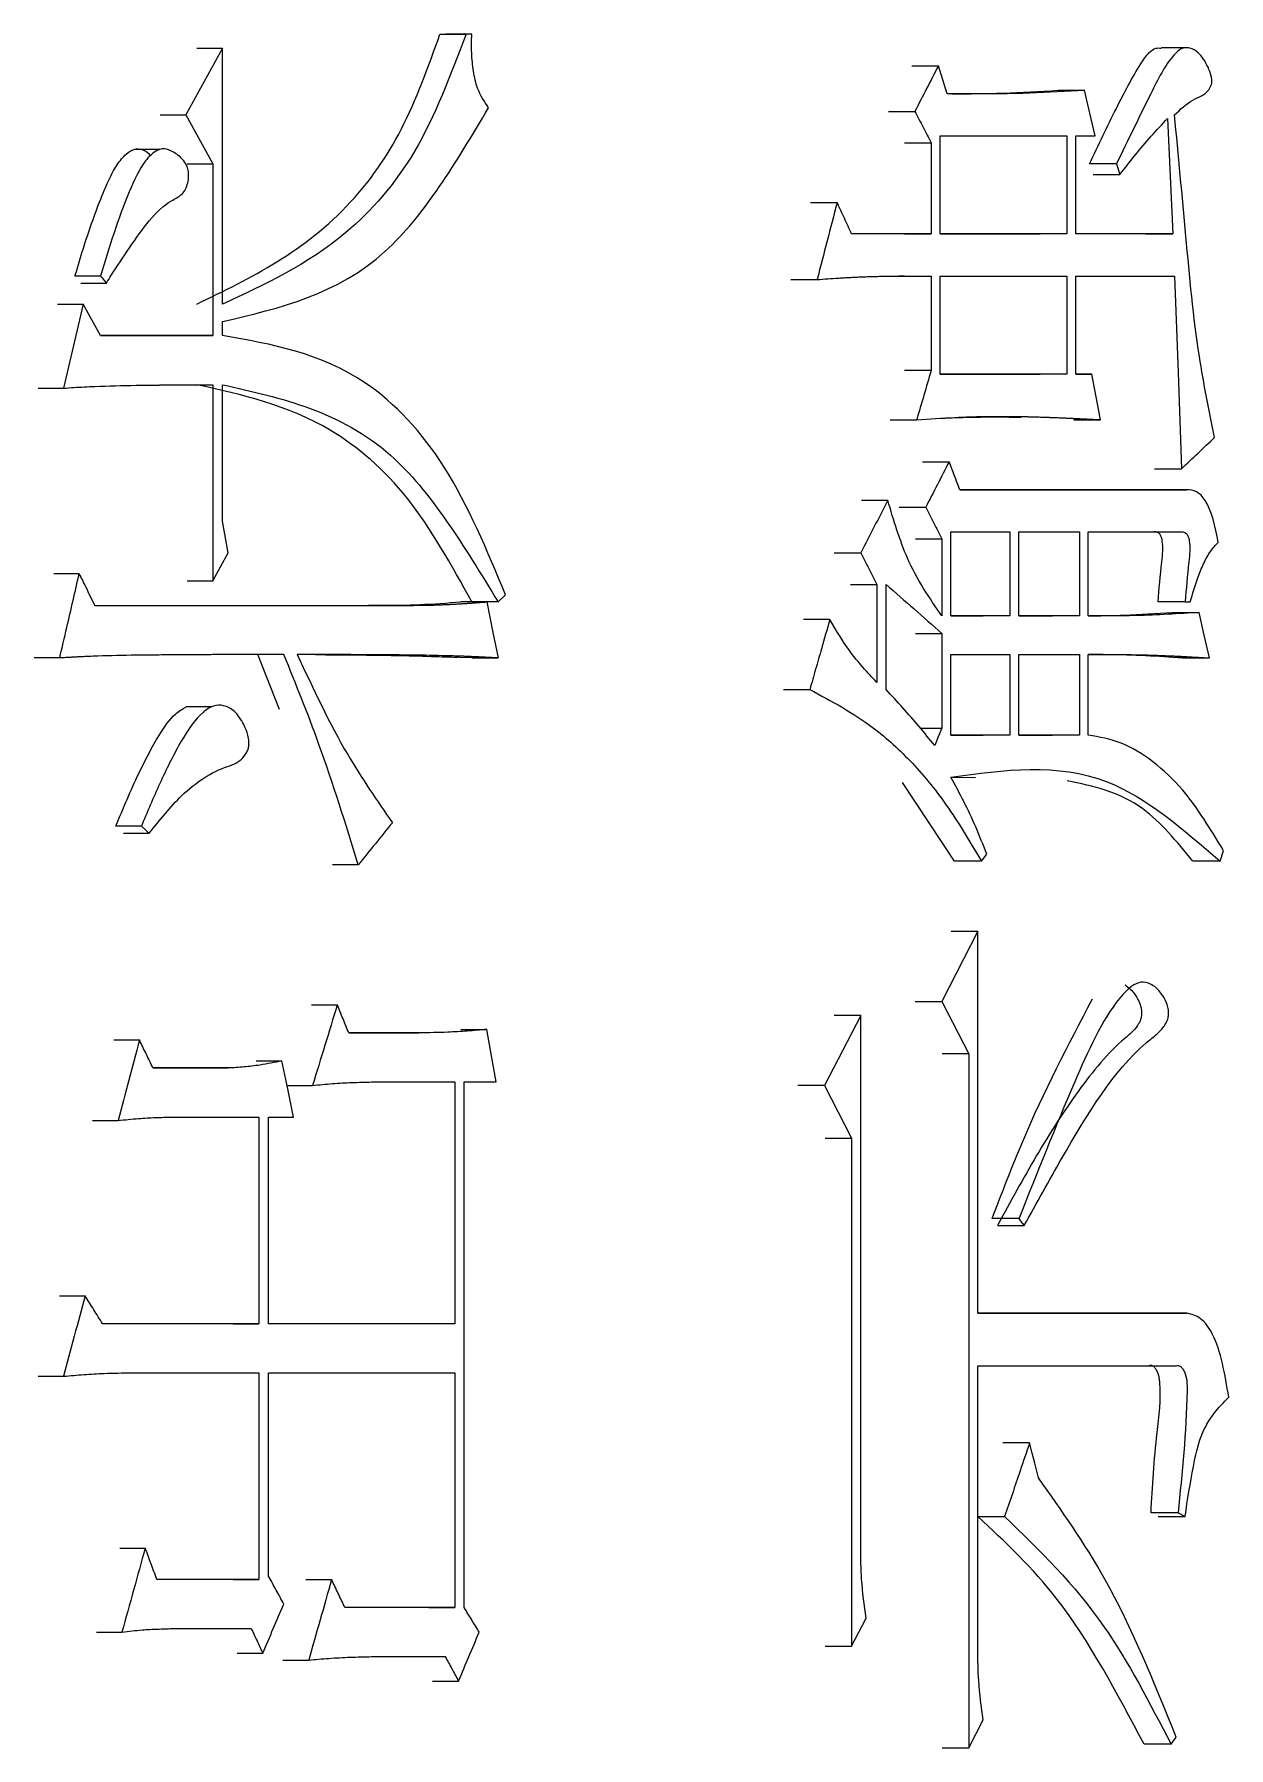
# Model space of a CAD drawing. Header units: millimetres. Extents: x 2136 to 4572, y 748 to 2471.
# Drawn here: x 3176.55 to 3180.24, y 1009.13 to 1014.42 of the extents above; entities that cross this region are included whole.
import ezdxf

# ---------------------------------------------------------------- set-up
doc = ezdxf.new("R2010")
doc.units = ezdxf.units.MM

msp = doc.modelspace()

# ---------------------------------------------------------------- linework, layer by layer
at = {"color": 7, "linetype": 'Continuous', "lineweight": 25}
for p, q in [((3177.902, 1014.4241), (3177.8219, 1014.4241)), ((3177.902, 1014.4241), (3177.8845, 1014.4241)), ((3177.1326, 1014.3808), (3177.0196, 1014.1753)), ((3177.0535, 1014.3808), (3177.1326, 1014.3808)), ((3177.1326, 1013.5911), (3177.1326, 1014.3808)), ((3180.1144, 1014.3821), (3180.0307, 1014.3821)), ((3179.2602, 1014.3267), (3179.3423, 1014.3267)), ((3179.711, 1014.251), (3179.7939, 1014.251)), ((3179.188, 1014.1861), (3179.27, 1014.1861)), ((3176.9406, 1014.1753), (3177.0196, 1014.1753)), ((3177.0196, 1014.1753), (3177.1029, 1014.0238)), ((3179.238, 1014.0888), (3179.32, 1014.0888)), ((3179.32, 1014.0888), (3179.32, 1013.8075)), ((3179.3478, 1013.8075), (3179.3478, 1014.1104)), ((3179.3478, 1014.1104), (3179.7392, 1014.1104)), ((3179.7392, 1014.1104), (3179.7392, 1013.8075)), ((3179.7666, 1014.1104), (3179.8267, 1014.1104)), ((3179.7666, 1013.8075), (3179.7666, 1014.1104)), ((3176.939, 1014.0685), (3176.8596, 1014.0685)), ((3177.0238, 1014.0238), (3177.1029, 1014.0238)), ((3177.1029, 1014.0238), (3177.1029, 1013.4938)), ((3179.8921, 1014.0239), (3179.8093, 1014.0239)), ((3179.8201, 1013.9914), (3179.903, 1013.9914)), ((3179.8921, 1014.0239), (3179.903, 1013.9914)), ((3178.9482, 1013.9049), (3179.0298, 1013.9049)), ((3179.32, 1013.8075), (3179.0747, 1013.8075)), ((3179.238, 1013.8075), (3179.32, 1013.8075)), ((3179.7392, 1013.8075), (3179.3478, 1013.8075)), ((3179.3478, 1013.8075), (3179.6563, 1013.8075)), ((3179.7392, 1013.8075), (3179.6566, 1013.8075)), ((3180.0659, 1013.8075), (3179.7666, 1013.8075)), ((3179.9828, 1013.8075), (3180.0659, 1013.8075)), ((3176.7565, 1013.6777), (3176.6775, 1013.6777)), ((3176.6954, 1013.6561), (3176.7744, 1013.6561)), ((3178.8866, 1013.6669), (3178.9681, 1013.6669)), ((3179.2377, 1013.6777), (3179.2195, 1013.6776)), ((3179.32, 1013.6777), (3179.32, 1013.3856)), ((3179.3478, 1013.3748), (3179.3478, 1013.6777)), ((3179.3478, 1013.6777), (3179.7392, 1013.6777)), ((3179.7392, 1013.6777), (3179.7392, 1013.3748)), ((3179.7666, 1013.6777), (3180.0713, 1013.6777)), ((3179.7666, 1013.3748), (3179.7666, 1013.6777)), ((3176.6239, 1013.5911), (3176.7024, 1013.5911)), ((3176.7024, 1013.5911), (3176.6423, 1013.3315)), ((3176.7565, 1013.4938), (3176.7024, 1013.5911)), ((3177.1326, 1013.4938), (3177.1326, 1013.537)), ((3177.1029, 1013.4938), (3176.7565, 1013.4938)), ((3176.7565, 1013.4938), (3177.0234, 1013.4938)), ((3177.0238, 1013.4938), (3177.1029, 1013.4938)), ((3177.1029, 1013.3423), (3177.1029, 1012.7366)), ((3177.1326, 1012.9205), (3177.1326, 1013.3423)), ((3179.32, 1013.3856), (3179.238, 1013.3856)), ((3179.7392, 1013.3748), (3179.3478, 1013.3748)), ((3179.3478, 1013.3748), (3179.6563, 1013.3748)), ((3179.7392, 1013.3748), (3179.6566, 1013.3748)), ((3179.8158, 1013.3748), (3179.7666, 1013.3748)), ((3179.7666, 1013.3748), (3179.8158, 1013.3748)), ((3176.5638, 1013.3315), (3176.6423, 1013.3315)), ((3179.1936, 1013.2342), (3179.2756, 1013.2342)), ((3179.7603, 1013.2342), (3179.8431, 1013.2342)), ((3179.2934, 1013.1044), (3179.3755, 1013.1044)), ((3180.0098, 1013.0828), (3180.093, 1013.0828)), ((3179.1046, 1012.9853), (3179.1864, 1012.9853)), ((3180.1092, 1013.0178), (3179.4088, 1013.0178)), ((3179.4088, 1013.0178), (3180.0258, 1013.0178)), ((3180.0258, 1013.0178), (3180.1092, 1013.0178)), ((3177.1504, 1012.8231), (3177.1326, 1012.9205)), ((3179.2214, 1012.9638), (3179.3034, 1012.9638)), ((3179.2713, 1012.8664), (3179.3533, 1012.8664)), ((3179.3533, 1012.8664), (3179.3533, 1012.6284)), ((3179.3811, 1012.6284), (3179.3811, 1012.888)), ((3179.3811, 1012.888), (3179.5634, 1012.888)), ((3179.5634, 1012.888), (3179.5634, 1012.6284)), ((3179.591, 1012.6284), (3179.591, 1012.888)), ((3179.591, 1012.888), (3179.7775, 1012.888)), ((3179.7775, 1012.888), (3179.7775, 1012.6284)), ((3179.8048, 1012.888), (3180.093, 1012.888)), ((3179.8048, 1012.6284), (3179.8048, 1012.888)), ((3177.1029, 1012.7366), (3177.1504, 1012.8231)), ((3179.0209, 1012.8231), (3179.1026, 1012.8231)), ((3176.6904, 1012.7582), (3176.6118, 1012.7582)), ((3177.0238, 1012.7366), (3177.1029, 1012.7366)), ((3179.0711, 1012.7258), (3179.1529, 1012.7258)), ((3179.1529, 1012.7258), (3179.1529, 1012.4229)), ((3179.1808, 1012.4012), (3179.1809, 1012.7258)), ((3176.7385, 1012.6608), (3177.663, 1012.6608)), ((3176.7385, 1012.6608), (3177.5828, 1012.6608)), ((3177.663, 1012.6608), (3177.5832, 1012.6608)), ((3177.9484, 1012.6717), (3177.8683, 1012.6717)), ((3177.9832, 1012.6717), (3177.903, 1012.6717)), ((3177.9832, 1012.6717), (3178.0063, 1012.6933)), ((3180.1038, 1012.6717), (3180.0206, 1012.6717)), ((3180.1038, 1012.6717), (3180.12, 1012.6717)), ((3179.0074, 1012.6176), (3178.9258, 1012.6176)), ((3179.5634, 1012.6284), (3179.3811, 1012.6284)), ((3179.3811, 1012.6284), (3179.4808, 1012.6284)), ((3179.5634, 1012.6284), (3179.481, 1012.6284)), ((3179.7775, 1012.6284), (3179.591, 1012.6284)), ((3179.591, 1012.6284), (3179.6946, 1012.6284)), ((3179.7775, 1012.6284), (3179.6948, 1012.6284)), ((3180.0636, 1012.6392), (3180.147, 1012.6392)), ((3179.2713, 1012.5743), (3179.3533, 1012.5743)), ((3179.3533, 1012.5743), (3179.3533, 1012.2823)), ((3176.6303, 1012.4986), (3176.5517, 1012.4986)), ((3177.3088, 1012.3392), (3177.2423, 1012.5094)), ((3177.425, 1012.5089), (3177.3635, 1012.5091)), ((3177.9025, 1012.4986), (3177.8279, 1012.5014)), ((3177.903, 1012.4986), (3177.9832, 1012.4986)), ((3179.3811, 1012.2606), (3179.3811, 1012.5094)), ((3179.3811, 1012.5094), (3179.5634, 1012.5094)), ((3179.5634, 1012.5094), (3179.5634, 1012.2606)), ((3179.591, 1012.2606), (3179.591, 1012.5094)), ((3179.591, 1012.5094), (3179.7775, 1012.5094)), ((3179.7775, 1012.5094), (3179.7775, 1012.2606)), ((3179.8048, 1012.2606), (3179.8048, 1012.5094)), ((3180.0961, 1012.4986), (3180.1794, 1012.4986)), ((3178.8641, 1012.4013), (3178.9456, 1012.4013)), ((3177.0989, 1012.3477), (3177.0194, 1012.3477)), ((3179.287, 1012.2823), (3179.3533, 1012.2823)), ((3179.5634, 1012.2606), (3179.3811, 1012.2606)), ((3179.3811, 1012.2606), (3179.4808, 1012.2606)), ((3179.5634, 1012.2606), (3179.481, 1012.2606)), ((3179.7775, 1012.2606), (3179.591, 1012.2606)), ((3179.591, 1012.2606), (3179.6946, 1012.2606)), ((3179.7775, 1012.2606), (3179.6948, 1012.2606)), ((3179.4569, 1012.1285), (3179.3817, 1012.1297)), ((3179.3926, 1011.8712), (3179.2317, 1012.1141)), ((3176.827, 1011.9577), (3176.9062, 1011.9577)), ((3177.5518, 1011.8605), (3177.4722, 1011.8605)), ((3179.4751, 1011.8712), (3179.4917, 1011.8928)), ((3180.2118, 1011.8714), (3180.1284, 1011.8714)), ((3180.2118, 1011.8714), (3180.2225, 1011.9037)), ((3179.4641, 1011.6549), (3179.3533, 1011.4385)), ((3179.3818, 1011.6549), (3179.4641, 1011.6549)), ((3179.4641, 1010.4758), (3179.4641, 1011.6549)), ((3179.2712, 1011.4385), (3179.3533, 1011.4385)), ((3179.3533, 1011.4385), (3179.4364, 1011.2763)), ((3177.4075, 1011.4277), (3177.4871, 1011.4277)), ((3179.1026, 1011.3952), (3178.9905, 1011.1789)), ((3179.1026, 1011.3952), (3179.0209, 1011.3952)), ((3177.739, 1011.3411), (3177.5223, 1011.3411)), ((3177.5223, 1011.3411), (3177.6587, 1011.3411)), ((3177.6591, 1011.3411), (3177.739, 1011.3411)), ((3177.8683, 1011.352), (3177.9484, 1011.352)), ((3176.7975, 1011.3195), (3176.8763, 1011.3195)), ((3179.4364, 1011.2763), (3179.3542, 1011.2763)), ((3179.4364, 1011.2763), (3179.4364, 1009.1344)), ((3177.1504, 1011.233), (3176.9181, 1011.233)), ((3176.9181, 1011.233), (3177.0708, 1011.233)), ((3177.0712, 1011.233), (3177.1504, 1011.233)), ((3177.2368, 1011.2546), (3177.3162, 1011.2546)), ((3177.3317, 1011.1789), (3177.4106, 1011.1789)), ((3177.5927, 1011.1897), (3177.8496, 1011.1897)), ((3177.8496, 1011.1897), (3177.8496, 1010.4433)), ((3177.8787, 1011.1897), (3177.9774, 1011.1897)), ((3178.9905, 1011.1789), (3178.909, 1011.1789)), ((3178.9905, 1011.1789), (3179.0746, 1011.0166)), ((3176.7317, 1011.0707), (3176.8104, 1011.0707)), ((3176.9778, 1011.0815), (3177.2452, 1011.0815)), ((3177.2452, 1011.0815), (3177.2452, 1010.4433)), ((3177.2748, 1011.0815), (3177.3516, 1011.0815)), ((3177.2748, 1010.4433), (3177.2748, 1011.0815)), ((3178.993, 1011.0166), (3179.0746, 1011.0166)), ((3179.5909, 1010.7679), (3179.5082, 1010.7679)), ((3179.5247, 1010.7463), (3179.6074, 1010.7463)), ((3176.6298, 1010.5298), (3176.7084, 1010.5298)), ((3177.2452, 1010.4433), (3176.7625, 1010.4433)), ((3177.166, 1010.4433), (3177.2452, 1010.4433)), ((3177.8496, 1010.4433), (3177.2748, 1010.4433)), ((3177.8496, 1010.4433), (3177.7696, 1010.4433)), ((3180.1092, 1010.4758), (3179.4641, 1010.4758)), ((3179.4641, 1010.4758), (3180.0258, 1010.4758)), ((3180.0258, 1010.4758), (3180.1092, 1010.4758)), ((3176.5638, 1010.281), (3176.6423, 1010.281)), ((3176.8523, 1010.2918), (3177.2452, 1010.2919)), ((3177.2452, 1010.2919), (3177.2452, 1009.6536)), ((3177.2748, 1010.2919), (3177.8496, 1010.2919)), ((3177.2748, 1009.6644), (3177.2748, 1010.2919)), ((3177.8496, 1010.2919), (3177.8496, 1009.5671)), ((3179.4641, 1010.3135), (3180.0767, 1010.3135)), ((3179.4641, 1009.4373), (3179.4641, 1010.3135)), ((3179.9934, 1010.3135), (3180.0767, 1010.3135)), ((3179.624, 1010.0755), (3179.5415, 1010.0755)), ((3179.4642, 1009.8483), (3179.5469, 1009.8483)), ((3180.0821, 1009.8592), (3179.9988, 1009.8592)), ((3180.0821, 1009.8592), (3180.1038, 1009.8484)), ((3176.8154, 1009.751), (3176.8942, 1009.751)), ((3177.2452, 1009.6536), (3176.9301, 1009.6536)), ((3177.166, 1009.6536), (3177.2452, 1009.6536)), ((3177.3899, 1009.6536), (3177.4694, 1009.6536)), ((3177.8496, 1009.5671), (3177.5106, 1009.5671)), ((3177.7696, 1009.5671), (3177.8496, 1009.5671)), ((3179.0746, 1009.4481), (3179.1194, 1009.5347)), ((3176.7437, 1009.4914), (3176.8224, 1009.4914)), ((3176.9778, 1009.5022), (3177.2215, 1009.5022)), ((3177.1778, 1009.4265), (3177.257, 1009.4265)), ((3178.9929, 1009.4481), (3179.0746, 1009.4481)), ((3177.3193, 1009.4048), (3177.3988, 1009.4048)), ((3177.5927, 1009.4157), (3177.8205, 1009.4157)), ((3177.7813, 1009.3399), (3177.8613, 1009.3399)), ((3179.4364, 1009.1344), (3179.4807, 1009.221)), ((3180.0605, 1009.1452), (3180.0767, 1009.1668)), ((3179.3542, 1009.1344), (3179.4364, 1009.1344)), ((3180.0605, 1009.1452), (3179.9771, 1009.1452))]:
    msp.add_line(p, q, dxfattribs=at)
at = {"color": 7, "linetype": 'Continuous', "lineweight": 25, "flags": 128}
for points in [[(3177.8045, 1014.4241), (3177.8364, 1014.4241), (3177.8845, 1014.4241)], [(3179.37, 1014.2402), (3179.3561, 1014.2835), (3179.3423, 1014.3267)], [(3179.8267, 1014.1104), (3179.8103, 1014.1807), (3179.7939, 1014.251)], [(3180.0497, 1014.1645), (3180.0578, 1013.986), (3180.0659, 1013.8075)], [(3176.7565, 1013.6777), (3176.7611, 1013.6722), (3176.7677, 1013.6641), (3176.7744, 1013.6561)], [(3180.0713, 1013.6777), (3180.0822, 1013.3802), (3180.093, 1013.0828)], [(3179.8431, 1013.2342), (3179.8294, 1013.3045), (3179.8158, 1013.3748)], [(3177.9484, 1012.6717), (3177.9579, 1012.6243), (3177.9674, 1012.577), (3177.9832, 1012.4986)], [(3180.1794, 1012.4986), (3180.1632, 1012.5689), (3180.147, 1012.6392)], [(3179.3533, 1012.2823), (3179.3422, 1012.2552), (3179.3311, 1012.2282)], [(3179.4751, 1011.8712), (3179.4445, 1011.8712), (3179.4186, 1011.8712), (3179.3926, 1011.8712)], [(3179.1026, 1009.751), (3179.1026, 1010.298), (3179.1026, 1011.3952)], [(3177.9774, 1011.1897), (3177.9629, 1011.2708), (3177.9484, 1011.352)], [(3177.3516, 1011.0815), (3177.3339, 1011.1681), (3177.3162, 1011.2546)], [(3177.8787, 1009.5671), (3177.8787, 1010.2009), (3177.8787, 1011.1897)], [(3179.0746, 1011.0166), (3179.0746, 1010.4697), (3179.0746, 1009.4481)], [(3179.5909, 1010.7679), (3179.5951, 1010.7624), (3179.6013, 1010.7543), (3179.6074, 1010.7463)], [(3179.6514, 1009.9673), (3179.6399, 1010.0129), (3179.6319, 1010.0442), (3179.624, 1010.0755)], [(3180.0206, 1009.8484), (3180.0543, 1009.8484), (3180.079, 1009.8484), (3180.1038, 1009.8484)]]:
    msp.add_lwpolyline(points, dxfattribs=at)
at = {"color": 7, "linetype": 'Continuous', "lineweight": 25}
for points, knots in [([(3177.0531, 1013.5911), (3177.2199, 1013.6717), (3177.4544, 1013.785), (3177.6956, 1014.1225), (3177.7676, 1014.3227), (3177.804, 1014.4241)], [0, 0, 0, 0, 0.549349, 0.771863, 1, 1, 1, 1]), ([(3177.8845, 1014.4241), (3177.8364, 1014.2971), (3177.7415, 1014.0467), (3177.4784, 1013.7504), (3177.2631, 1013.6512), (3177.1326, 1013.5911)], [0, 0, 0, 0, 0.288413, 0.568681, 1, 1, 1, 1]), ([(3177.9542, 1014.1969), (3177.9414, 1014.2156), (3177.9201, 1014.2469), (3177.9065, 1014.3102), (3177.9009, 1014.3666), (3177.9016, 1014.4049), (3177.902, 1014.4241)], [0, 0, 0, 0, 0.328875, 0.550213, 0.774687, 1, 1, 1, 1]), ([(3179.809, 1014.0239), (3179.8363, 1014.0815), (3179.8868, 1014.1883), (3179.9478, 1014.304), (3179.9892, 1014.3666), (3180.0119, 1014.3831), (3180.0249, 1014.3817), (3180.0305, 1014.3811)], [0, 0, 0, 0, 0.413641, 0.765896, 0.87196, 0.944962, 1, 1, 1, 1]), ([(3180.0713, 1014.1753), (3180.0899, 1014.1926), (3180.1167, 1014.2175), (3180.1547, 1014.2332), (3180.1746, 1014.2468), (3180.1838, 1014.2638), (3180.1864, 1014.273), (3180.1868, 1014.2837), (3180.1838, 1014.3014), (3180.1709, 1014.3329), (3180.1492, 1014.3677), (3180.1189, 1014.3837), (3180.0921, 1014.3828), (3180.0475, 1014.3402), (3179.9838, 1014.2126), (3179.9272, 1014.0961), (3179.8921, 1014.0239)], [0, 0, 0, 0, 0.116369, 0.168042, 0.220216, 0.232026, 0.241704, 0.251433, 0.264352, 0.29834, 0.371993, 0.42265, 0.473324, 0.517975, 0.701297, 1, 1, 1, 1]), ([(3179.3423, 1014.3267), (3179.3302, 1014.3033), (3179.3062, 1014.2564), (3179.2821, 1014.2095), (3179.27, 1014.1861)], [0, 0, 0, 0, 0.499999, 1, 1, 1, 1]), ([(3179.7939, 1014.251), (3179.7375, 1014.2476), (3179.6775, 1014.244), (3179.6137, 1014.242), (3179.603, 1014.2417), (3179.5888, 1014.2413), (3179.5746, 1014.241), (3179.5604, 1014.2408), (3179.5497, 1014.2406), (3179.5355, 1014.2404), (3179.5213, 1014.2403), (3179.5071, 1014.2401), (3179.4982, 1014.2401), (3179.491, 1014.2401), (3179.4857, 1014.24), (3179.4804, 1014.24), (3179.4732, 1014.24), (3179.4661, 1014.24), (3179.459, 1014.24), (3179.4536, 1014.24), (3179.4465, 1014.24), (3179.4393, 1014.24), (3179.4322, 1014.24), (3179.4269, 1014.24), (3179.4197, 1014.24), (3179.4126, 1014.24), (3179.4054, 1014.2401), (3179.4001, 1014.2401), (3179.3956, 1014.2401), (3179.3911, 1014.2401), (3179.3876, 1014.2401), (3179.384, 1014.2401), (3179.3813, 1014.2401), (3179.3786, 1014.2402), (3179.3749, 1014.2402), (3179.372, 1014.2402), (3179.37, 1014.2402)], [0, 0, 0, 0, 0.4019587, 0.4270807, 0.4522028, 0.4773248, 0.527569, 0.552691, 0.5778131, 0.6029351, 0.6531793, 0.6783013, 0.7034234, 0.7159844, 0.7285454, 0.7411064, 0.7536675, 0.7787895, 0.7913505, 0.8039115, 0.8164726, 0.8415946, 0.8541556, 0.8667167, 0.8792777, 0.9043997, 0.9169607, 0.9295218, 0.9420828, 0.9483633, 0.9609243, 0.9672048, 0.9734854, 0.9797659, 0.9860464, 1, 1, 1, 1]), ([(3179.3843, 1014.2401), (3179.4372, 1014.2404), (3179.5465, 1014.241), (3179.6549, 1014.2476), (3179.711, 1014.251)], [0, 0, 0, 0, 0.4830593, 1, 1, 1, 1]), ([(3177.1326, 1013.537), (3177.3099, 1013.5788), (3177.6303, 1013.6542), (3177.8542, 1014.0294), (3177.9542, 1014.1969)], [0, 0, 0, 0, 0.55346, 1, 1, 1, 1]), ([(3179.27, 1014.1861), (3179.2784, 1014.1699), (3179.295, 1014.1374), (3179.3117, 1014.105), (3179.32, 1014.0888)], [0, 0, 0, 0, 0.5, 1, 1, 1, 1]), ([(3179.903, 1013.9914), (3179.9186, 1014.0115), (3179.9501, 1014.0524), (3179.9993, 1014.1095), (3180.0329, 1014.1461), (3180.0497, 1014.1645)], [0, 0, 0, 0, 0.32693, 0.663295, 1, 1, 1, 1]), ([(3180.1947, 1013.1793), (3180.1779, 1013.2621), (3180.1371, 1013.4638), (3180.1068, 1013.8017), (3180.0831, 1014.0507), (3180.0713, 1014.1753)], [0, 0, 0, 0, 0.258422, 0.628983, 1, 1, 1, 1]), ([(3176.6774, 1013.6777), (3176.6888, 1013.716), (3176.7158, 1013.807), (3176.7584, 1013.9229), (3176.7991, 1014.0133), (3176.8324, 1014.0539), (3176.86, 1014.0718), (3176.8881, 1014.0704), (3176.9045, 1014.0568), (3176.9128, 1014.0499)], [0, 0, 0, 0, 0.214509, 0.509856, 0.682333, 0.775387, 0.849127, 0.923756, 1, 1, 1, 1]), ([(3176.7744, 1013.6561), (3176.7791, 1013.6635), (3176.8025, 1013.7005), (3176.8648, 1013.7935), (3176.9349, 1013.8948), (3177.0025, 1013.9232), (3177.0191, 1013.9449), (3177.0263, 1013.9646), (3177.0289, 1013.9853), (3177.0273, 1014.0044), (3177.0211, 1014.0223), (3177.0055, 1014.0441), (3176.982, 1014.0612), (3176.9532, 1014.0736), (3176.923, 1014.0641), (3176.8824, 1014.0232), (3176.8413, 1013.9321), (3176.7965, 1013.8118), (3176.7699, 1013.7225), (3176.7565, 1013.6777)], [0, 0, 0, 0, 0.025946, 0.129765, 0.338783, 0.385933, 0.404152, 0.422428, 0.440778, 0.454644, 0.468541, 0.48998, 0.535407, 0.570955, 0.607001, 0.655235, 0.757864, 0.878395, 1, 1, 1, 1]), ([(3179.0298, 1013.9049), (3179.0195, 1013.8652), (3178.999, 1013.7859), (3178.9784, 1013.7065), (3178.9681, 1013.6669)], [0, 0, 0, 0, 0.499999, 1, 1, 1, 1]), ([(3179.0747, 1013.8075), (3179.0672, 1013.8237), (3179.0523, 1013.8562), (3179.0373, 1013.8886), (3179.0298, 1013.9049)], [0, 0, 0, 0, 0.500001, 1, 1, 1, 1]), ([(3178.9681, 1013.6669), (3178.9903, 1013.6685), (3179.0181, 1013.6705), (3179.0487, 1013.6724), (3179.0584, 1013.6729), (3179.0653, 1013.6733), (3179.075, 1013.6738), (3179.0861, 1013.6744), (3179.0972, 1013.6749), (3179.1083, 1013.6754), (3179.1194, 1013.6758), (3179.1305, 1013.6761), (3179.1415, 1013.6764), (3179.1526, 1013.6767), (3179.1637, 1013.677), (3179.172, 1013.6771), (3179.1803, 1013.6772), (3179.1886, 1013.6774), (3179.1969, 1013.6775), (3179.2038, 1013.6775), (3179.2093, 1013.6776), (3179.2135, 1013.6776), (3179.219, 1013.6777), (3179.2245, 1013.6777), (3179.23, 1013.6777), (3179.2355, 1013.6777), (3179.2411, 1013.6778), (3179.2466, 1013.6778), (3179.2521, 1013.6778), (3179.2576, 1013.6778), (3179.2631, 1013.6778), (3179.2687, 1013.6778), (3179.2742, 1013.6778), (3179.2797, 1013.6778), (3179.2852, 1013.6778), (3179.2907, 1013.6778), (3179.2962, 1013.6778), (3179.3017, 1013.6777), (3179.3072, 1013.6777), (3179.3138, 1013.6777), (3179.3176, 1013.6777), (3179.32, 1013.6777)], [0, 0, 0, 0, 0.188751, 0.235938, 0.259532, 0.271329, 0.294923, 0.342111, 0.365705, 0.389298, 0.436486, 0.46008, 0.483674, 0.530861, 0.554455, 0.578049, 0.601643, 0.625237, 0.648831, 0.672424, 0.684221, 0.696018, 0.707815, 0.731409, 0.743206, 0.755003, 0.778597, 0.790394, 0.80219, 0.825784, 0.837581, 0.849378, 0.872972, 0.884769, 0.896566, 0.92016, 0.931957, 0.943753, 0.967347, 0.979144, 1, 1, 1, 1]), ([(3178.0063, 1012.6933), (3177.949, 1012.8314), (3177.836, 1013.1033), (3177.5348, 1013.4237), (3177.2842, 1013.4673), (3177.1326, 1013.4938)], [0, 0, 0, 0, 0.289357, 0.569882, 1, 1, 1, 1]), ([(3176.6423, 1013.3315), (3176.6637, 1013.333), (3176.6957, 1013.3352), (3176.7703, 1013.3381), (3176.8448, 1013.3402), (3176.9111, 1013.3411), (3176.9363, 1013.3413), (3176.9429, 1013.3414), (3176.9496, 1013.3415), (3176.9575, 1013.3415), (3176.9655, 1013.3416), (3176.9721, 1013.3417), (3176.9787, 1013.3417), (3176.9853, 1013.3418), (3176.9933, 1013.3418), (3177.0012, 1013.3419), (3177.0091, 1013.3419), (3177.0157, 1013.342), (3177.0224, 1013.342), (3177.029, 1013.342), (3177.0369, 1013.3421), (3177.0435, 1013.3421), (3177.0488, 1013.3421), (3177.0528, 1013.3421), (3177.0567, 1013.3422), (3177.0607, 1013.3422), (3177.0646, 1013.3422), (3177.0686, 1013.3422), (3177.0726, 1013.3422), (3177.0765, 1013.3422), (3177.0805, 1013.3423), (3177.0844, 1013.3423), (3177.0877, 1013.3423), (3177.091, 1013.3423), (3177.0959, 1013.3423), (3177.1, 1013.3423), (3177.1029, 1013.3423)], [0, 0, 0, 0, 0.1383433, 0.207516, 0.4842053, 0.6225493, 0.6398422, 0.6484887, 0.6657816, 0.6830745, 0.7003674, 0.7176603, 0.7263067, 0.7435996, 0.7608926, 0.7781855, 0.7954784, 0.8127713, 0.8214177, 0.8387106, 0.8560035, 0.8732965, 0.8819429, 0.8905894, 0.8992358, 0.9078823, 0.9165287, 0.9251752, 0.9338216, 0.9424681, 0.9511145, 0.959761, 0.9684074, 0.9727307, 0.9813771, 1, 1, 1, 1]), ([(3177.9025, 1012.6717), (3177.8398, 1012.7851), (3177.7158, 1013.0091), (3177.4242, 1013.2597), (3177.1932, 1013.3111), (3177.0531, 1013.3423)], [0, 0, 0, 0, 0.287054, 0.56721, 1, 1, 1, 1]), ([(3177.1326, 1013.3423), (3177.3154, 1013.3012), (3177.6462, 1013.2269), (3177.879, 1012.8433), (3177.9832, 1012.6717)], [0, 0, 0, 0, 0.552698, 1, 1, 1, 1]), ([(3179.2756, 1013.2342), (3179.3145, 1013.2366), (3179.3559, 1013.2392), (3179.3984, 1013.2413), (3179.4033, 1013.2415), (3179.4069, 1013.2417), (3179.4118, 1013.2419), (3179.4166, 1013.2421), (3179.4215, 1013.2423), (3179.4251, 1013.2424), (3179.43, 1013.2426), (3179.4348, 1013.2428), (3179.4397, 1013.243), (3179.4433, 1013.2431), (3179.447, 1013.2432), (3179.4518, 1013.2433), (3179.4567, 1013.2435), (3179.4615, 1013.2436), (3179.4652, 1013.2437), (3179.47, 1013.2438), (3179.4748, 1013.2439), (3179.4797, 1013.244), (3179.4833, 1013.2441), (3179.4906, 1013.2442), (3179.516, 1013.2446), (3179.5414, 1013.2446), (3179.5632, 1013.2445), (3179.5668, 1013.2444), (3179.5716, 1013.2444), (3179.5764, 1013.2443), (3179.5813, 1013.2443), (3179.5849, 1013.2442), (3179.5897, 1013.2442), (3179.5945, 1013.2441), (3179.5994, 1013.244), (3179.603, 1013.2439), (3179.6066, 1013.2438), (3179.6114, 1013.2437), (3179.6163, 1013.2436), (3179.6211, 1013.2435), (3179.6247, 1013.2434), (3179.6295, 1013.2433), (3179.6343, 1013.2432), (3179.6392, 1013.243), (3179.6428, 1013.2429), (3179.6464, 1013.2428), (3179.6512, 1013.2427), (3179.656, 1013.2425), (3179.6608, 1013.2424), (3179.6644, 1013.2422), (3179.6693, 1013.2421), (3179.6741, 1013.2419), (3179.6789, 1013.2417), (3179.6825, 1013.2416), (3179.6873, 1013.2414), (3179.6921, 1013.2412), (3179.6969, 1013.241), (3179.7005, 1013.2409), (3179.7041, 1013.2408), (3179.7089, 1013.2406), (3179.7137, 1013.2404), (3179.7186, 1013.2402), (3179.7222, 1013.24), (3179.727, 1013.2398), (3179.7318, 1013.2396), (3179.7366, 1013.2394), (3179.7402, 1013.2392), (3179.7438, 1013.2391), (3179.7486, 1013.2388), (3179.7534, 1013.2386), (3179.7582, 1013.2384), (3179.7618, 1013.2382), (3179.7666, 1013.238), (3179.7714, 1013.2378), (3179.7762, 1013.2375), (3179.7797, 1013.2374), (3179.7833, 1013.2372), (3179.7881, 1013.237), (3179.7929, 1013.2367), (3179.7977, 1013.2365), (3179.8013, 1013.2363), (3179.8061, 1013.2361), (3179.8109, 1013.2358), (3179.8157, 1013.2356), (3179.8193, 1013.2354), (3179.8229, 1013.2352), (3179.8277, 1013.235), (3179.8324, 1013.2347), (3179.838, 1013.2345), (3179.8411, 1013.2343), (3179.8431, 1013.2342)], [0, 0, 0, 0, 0.204304, 0.217073, 0.223457, 0.229841, 0.236226, 0.248995, 0.255379, 0.261764, 0.268148, 0.280917, 0.287302, 0.293686, 0.300071, 0.306455, 0.319224, 0.325609, 0.331993, 0.338378, 0.351147, 0.357531, 0.363915, 0.3703, 0.395838, 0.497991, 0.504375, 0.51076, 0.517144, 0.529913, 0.536298, 0.542682, 0.549067, 0.561836, 0.56822, 0.574605, 0.580989, 0.587374, 0.600143, 0.606527, 0.612912, 0.619296, 0.632065, 0.638449, 0.644834, 0.651218, 0.657603, 0.670372, 0.676756, 0.683141, 0.689525, 0.702294, 0.708679, 0.715063, 0.721448, 0.734217, 0.740601, 0.746986, 0.75337, 0.759755, 0.772523, 0.778908, 0.785292, 0.791677, 0.804446, 0.81083, 0.817215, 0.823599, 0.829984, 0.842753, 0.849137, 0.855522, 0.861906, 0.874675, 0.88106, 0.887444, 0.893828, 0.900213, 0.912982, 0.919366, 0.925751, 0.932135, 0.944904, 0.951289, 0.957673, 0.964058, 0.970442, 0.983211, 0.989596, 1, 1, 1, 1]), ([(3179.364, 1013.2395), (3179.3699, 1013.2398), (3179.3913, 1013.2408), (3179.51, 1013.2438), (3179.5657, 1013.2425), (3179.5978, 1013.2417)], [0, 0, 0, 0, 0.138746, 0.50373, 1, 1, 1, 1]), ([(3180.093, 1013.0828), (3180.1099, 1013.0988), (3180.1439, 1013.131), (3180.1777, 1013.1632), (3180.1947, 1013.1793)], [0, 0, 0, 0, 0.4999992, 1, 1, 1, 1]), ([(3179.3755, 1013.1044), (3179.3635, 1013.0809), (3179.3395, 1013.0341), (3179.3154, 1012.9872), (3179.3034, 1012.9638)], [0, 0, 0, 0, 0.499999, 1, 1, 1, 1]), ([(3179.4088, 1013.0178), (3179.4032, 1013.0323), (3179.3922, 1013.0611), (3179.3811, 1013.09), (3179.3755, 1013.1044)], [0, 0, 0, 0, 0.499999, 1, 1, 1, 1]), ([(3179.1864, 1012.9853), (3179.1725, 1012.9583), (3179.1446, 1012.9042), (3179.1166, 1012.8502), (3179.1026, 1012.8231)], [0, 0, 0, 0, 0.499999, 1, 1, 1, 1]), ([(3179.3533, 1012.6284), (3179.315, 1012.6839), (3179.246, 1012.784), (3179.2048, 1012.9233), (3179.1864, 1012.9853)], [0, 0, 0, 0, 0.5548825, 1, 1, 1, 1]), ([(3180.2063, 1012.8556), (3180.1966, 1012.9044), (3180.1832, 1012.9715), (3180.1397, 1013.0156), (3180.1193, 1013.0171), (3180.1092, 1013.0178)], [0, 0, 0, 0, 0.574728, 0.788861, 1, 1, 1, 1]), ([(3179.3034, 1012.9638), (3179.3117, 1012.9475), (3179.3284, 1012.9151), (3179.345, 1012.8826), (3179.3533, 1012.8664)], [0, 0, 0, 0, 0.499999, 1, 1, 1, 1]), ([(3180.0204, 1012.6717), (3180.0239, 1012.7123), (3180.0292, 1012.774), (3180.0377, 1012.8451), (3180.0301, 1012.8748), (3180.0219, 1012.8873), (3180.0143, 1012.8878), (3180.0096, 1012.8881)], [0, 0, 0, 0, 0.509608, 0.773823, 0.838368, 0.899921, 1, 1, 1, 1]), ([(3180.093, 1012.8881), (3180.0977, 1012.8878), (3180.1052, 1012.8873), (3180.1135, 1012.8748), (3180.1211, 1012.8451), (3180.1126, 1012.774), (3180.1073, 1012.7123), (3180.1038, 1012.6717)], [0, 0, 0, 0, 0.100185, 0.161773, 0.226321, 0.490481, 1, 1, 1, 1]), ([(3179.1026, 1012.8231), (3179.111, 1012.8069), (3179.1278, 1012.7744), (3179.1446, 1012.742), (3179.1529, 1012.7258)], [0, 0, 0, 0, 0.499999, 1, 1, 1, 1]), ([(3180.12, 1012.6717), (3180.1273, 1012.6969), (3180.1392, 1012.7381), (3180.1604, 1012.7898), (3180.1811, 1012.8287), (3180.198, 1012.8467), (3180.2063, 1012.8556)], [0, 0, 0, 0, 0.346429, 0.567932, 0.786121, 1, 1, 1, 1]), ([(3176.6303, 1012.4986), (3176.6376, 1012.5301), (3176.6513, 1012.5891), (3176.6713, 1012.6756), (3176.6841, 1012.7307), (3176.6904, 1012.7582)], [0, 0, 0, 0, 0.364009, 0.682004, 1, 1, 1, 1]), ([(3176.6904, 1012.7582), (3176.6969, 1012.7451), (3176.7082, 1012.7223), (3176.7242, 1012.6898), (3176.7337, 1012.6705), (3176.7385, 1012.6608)], [0, 0, 0, 0, 0.404151, 0.702075, 1, 1, 1, 1]), ([(3179.1809, 1012.7258), (3179.2097, 1012.7005), (3179.2673, 1012.65), (3179.3247, 1012.5996), (3179.3533, 1012.5743)], [0, 0, 0, 0, 0.5, 1, 1, 1, 1]), ([(3177.5828, 1012.6608), (3177.6094, 1012.6609), (3177.6625, 1012.661), (3177.7576, 1012.6635), (3177.8259, 1012.6686), (3177.8678, 1012.6717)], [0, 0, 0, 0, 0.2784325, 0.5568755, 1, 1, 1, 1]), ([(3177.663, 1012.6608), (3177.6896, 1012.6609), (3177.7227, 1012.661), (3177.7592, 1012.6616), (3177.7708, 1012.6618), (3177.7774, 1012.662), (3177.7824, 1012.6621), (3177.7873, 1012.6622), (3177.7915, 1012.6624), (3177.7956, 1012.6625), (3177.7997, 1012.6627), (3177.8047, 1012.6628), (3177.8097, 1012.663), (3177.8138, 1012.6632), (3177.8179, 1012.6634), (3177.8221, 1012.6636), (3177.827, 1012.6638), (3177.832, 1012.664), (3177.8369, 1012.6643), (3177.841, 1012.6645), (3177.8452, 1012.6647), (3177.8493, 1012.665), (3177.8543, 1012.6652), (3177.8584, 1012.6655), (3177.8625, 1012.6657), (3177.8666, 1012.666), (3177.8716, 1012.6663), (3177.8765, 1012.6666), (3177.8807, 1012.6669), (3177.8848, 1012.6671), (3177.8889, 1012.6674), (3177.8938, 1012.6678), (3177.8988, 1012.6681), (3177.9029, 1012.6684), (3177.907, 1012.6687), (3177.9111, 1012.669), (3177.9161, 1012.6693), (3177.921, 1012.6697), (3177.9251, 1012.67), (3177.9293, 1012.6703), (3177.9334, 1012.6706), (3177.9383, 1012.6709), (3177.9433, 1012.6713), (3177.9467, 1012.6715), (3177.9484, 1012.6717)], [0, 0, 0, 0, 0.2780678, 0.3475847, 0.3823431, 0.3997222, 0.4171014, 0.4344806, 0.4518598, 0.4605494, 0.4779286, 0.4953078, 0.512687, 0.5300662, 0.5387558, 0.556135, 0.5735142, 0.5908934, 0.6082725, 0.6256517, 0.6343413, 0.6517205, 0.6690997, 0.6864789, 0.6951685, 0.7125477, 0.7299269, 0.7473061, 0.7646853, 0.7733748, 0.790754, 0.8081332, 0.8255124, 0.8428916, 0.8515812, 0.8689604, 0.8863396, 0.9037188, 0.921098, 0.9297875, 0.9471667, 0.9645459, 0.9822729, 1, 1, 1, 1]), ([(3179.0074, 1012.6176), (3178.9988, 1012.5875), (3178.9842, 1012.5363), (3178.9636, 1012.4642), (3178.9516, 1012.4223), (3178.9456, 1012.4013)], [0, 0, 0, 0, 0.417945, 0.708972, 1, 1, 1, 1]), ([(3179.1529, 1012.4229), (3179.1236, 1012.4539), (3179.071, 1012.5095), (3179.0269, 1012.5845), (3179.0074, 1012.6176)], [0, 0, 0, 0, 0.557716, 1, 1, 1, 1]), ([(3180.147, 1012.6392), (3180.0828, 1012.6351), (3180.0154, 1012.6308), (3179.9462, 1012.6294), (3179.94, 1012.6293), (3179.9353, 1012.6293), (3179.9307, 1012.6292), (3179.926, 1012.6291), (3179.9198, 1012.629), (3179.9136, 1012.6289), (3179.9074, 1012.6289), (3179.9028, 1012.6288), (3179.8981, 1012.6288), (3179.8934, 1012.6287), (3179.8888, 1012.6287), (3179.8826, 1012.6287), (3179.8764, 1012.6286), (3179.8702, 1012.6286), (3179.8655, 1012.6286), (3179.8608, 1012.6285), (3179.8562, 1012.6285), (3179.8515, 1012.6285), (3179.8453, 1012.6285), (3179.8391, 1012.6285), (3179.8329, 1012.6285), (3179.8282, 1012.6285), (3179.8235, 1012.6284), (3179.8189, 1012.6284), (3179.8126, 1012.6284), (3179.808, 1012.6284), (3179.8048, 1012.6284)], [0, 0, 0, 0, 0.565918, 0.593048, 0.606612, 0.620177, 0.633741, 0.647306, 0.66087, 0.688, 0.701564, 0.715129, 0.728693, 0.742258, 0.755822, 0.769387, 0.796516, 0.810081, 0.823645, 0.83721, 0.850774, 0.864339, 0.877904, 0.905033, 0.918597, 0.932162, 0.945726, 0.959291, 0.972856, 1, 1, 1, 1]), ([(3179.8048, 1012.6288), (3179.8096, 1012.6288), (3179.8468, 1012.6289), (3179.9332, 1012.6311), (3180.0144, 1012.6362), (3180.0636, 1012.6392)], [0, 0, 0, 0, 0.054827, 0.428472, 1, 1, 1, 1]), ([(3177.3221, 1012.5094), (3177.2842, 1012.5093), (3177.2416, 1012.5093), (3177.1966, 1012.5091), (3177.1847, 1012.5091), (3177.1752, 1012.5091), (3177.1633, 1012.5091), (3177.1514, 1012.509), (3177.1324, 1012.5089), (3177.1134, 1012.5089), (3177.0896, 1012.5088), (3177.0706, 1012.5087), (3177.0468, 1012.5086), (3177.0277, 1012.5084), (3176.9943, 1012.5082), (3176.9609, 1012.5079), (3176.9131, 1012.5077), (3176.8454, 1012.5068), (3176.7773, 1012.5056), (3176.7234, 1012.5035), (3176.7038, 1012.5026), (3176.6891, 1012.5019), (3176.6769, 1012.5012), (3176.6671, 1012.5007), (3176.6573, 1012.5001), (3176.645, 1012.4994), (3176.6352, 1012.4989), (3176.6303, 1012.4986)], [0, 0, 0, 0, 0.165615, 0.186317, 0.196668, 0.21737, 0.227722, 0.248424, 0.269126, 0.31053, 0.331232, 0.372636, 0.393338, 0.434742, 0.455444, 0.538253, 0.579657, 0.662465, 0.831215, 0.873409, 0.894506, 0.915603, 0.9367, 0.947248, 0.957797, 0.978898, 1, 1, 1, 1]), ([(3177.5518, 1011.8605), (3177.513, 1011.9859), (3177.4439, 1012.2094), (3177.3592, 1012.4179), (3177.3221, 1012.5094)], [0, 0, 0, 0, 0.561153, 1, 1, 1, 1]), ([(3177.9832, 1012.4986), (3177.9788, 1012.4988), (3177.97, 1012.4993), (3177.959, 1012.4999), (3177.948, 1012.5004), (3177.9392, 1012.5009), (3177.9282, 1012.5014), (3177.9194, 1012.5019), (3177.9084, 1012.5024), (3177.8995, 1012.5028), (3177.8885, 1012.5033), (3177.8797, 1012.5036), (3177.8709, 1012.504), (3177.8621, 1012.5043), (3177.8466, 1012.5048), (3177.798, 1012.5061), (3177.7449, 1012.5073), (3177.6651, 1012.508), (3177.6163, 1012.5084), (3177.5718, 1012.5086), (3177.5606, 1012.5087), (3177.5517, 1012.5087), (3177.5428, 1012.5088), (3177.5339, 1012.5088), (3177.5228, 1012.5089), (3177.5138, 1012.5089), (3177.5027, 1012.509), (3177.4938, 1012.509), (3177.4826, 1012.509), (3177.4737, 1012.5091), (3177.4625, 1012.5091), (3177.4536, 1012.5091), (3177.4447, 1012.5092), (3177.4357, 1012.5092), (3177.4268, 1012.5092), (3177.419, 1012.5092), (3177.4134, 1012.5093), (3177.4089, 1012.5093), (3177.4033, 1012.5093), (3177.3988, 1012.5093), (3177.3944, 1012.5093), (3177.3899, 1012.5093), (3177.3854, 1012.5093), (3177.3798, 1012.5094), (3177.3753, 1012.5094), (3177.3695, 1012.5094), (3177.3659, 1012.5094), (3177.3634, 1012.5094)], [0, 0, 0, 0, 0.021479, 0.042959, 0.053699, 0.075178, 0.085918, 0.107397, 0.118137, 0.139616, 0.150356, 0.171836, 0.182575, 0.193315, 0.214795, 0.257754, 0.42959, 0.472549, 0.644384, 0.665864, 0.687343, 0.698083, 0.708823, 0.730302, 0.741042, 0.762521, 0.773261, 0.79474, 0.80548, 0.82696, 0.837699, 0.859179, 0.869918, 0.880658, 0.902138, 0.912877, 0.918247, 0.928987, 0.934357, 0.945097, 0.950466, 0.955836, 0.966576, 0.971946, 0.982686, 0.988055, 1, 1, 1, 1]), ([(3177.3634, 1012.5094), (3177.4132, 1012.4029), (3177.5016, 1012.2141), (3177.6099, 1012.0581), (3177.6571, 1011.9901)], [0, 0, 0, 0, 0.563978, 1, 1, 1, 1]), ([(3177.4197, 1012.509), (3177.5043, 1012.5084), (3177.6289, 1012.5076), (3177.7629, 1012.5041), (3177.8272, 1012.5021), (3177.8528, 1012.5012), (3177.8587, 1012.501), (3177.8593, 1012.501), (3177.8592, 1012.501), (3177.8592, 1012.501)], [0, 0, 0, 0, 0.536997, 0.791256, 0.944497, 0.993019, 0.997393, 0.999213, 1, 1, 1, 1]), ([(3179.8048, 1012.5094), (3179.806, 1012.5094), (3179.8085, 1012.5094), (3179.8121, 1012.5094), (3179.8157, 1012.5094), (3179.8187, 1012.5094), (3179.8229, 1012.5094), (3179.8271, 1012.5094), (3179.8331, 1012.5094), (3179.8379, 1012.5094), (3179.8439, 1012.5094), (3179.8499, 1012.5094), (3179.8559, 1012.5094), (3179.862, 1012.5094), (3179.868, 1012.5094), (3179.874, 1012.5094), (3179.88, 1012.5093), (3179.8848, 1012.5093), (3179.8908, 1012.5093), (3179.8968, 1012.5092), (3179.9028, 1012.5092), (3179.9088, 1012.5092), (3179.9148, 1012.5091), (3179.9207, 1012.509), (3179.9267, 1012.509), (3179.9327, 1012.5089), (3179.9387, 1012.5088), (3179.9447, 1012.5087), (3179.9495, 1012.5087), (3179.9555, 1012.5086), (3179.9615, 1012.5084), (3179.9675, 1012.5083), (3179.9734, 1012.5082), (3179.9794, 1012.5081), (3179.9854, 1012.5079), (3179.9914, 1012.5077), (3179.9962, 1012.5076), (3180.0021, 1012.5074), (3180.0081, 1012.5072), (3180.0141, 1012.507), (3180.0201, 1012.5068), (3180.026, 1012.5066), (3180.032, 1012.5064), (3180.038, 1012.5061), (3180.0439, 1012.5059), (3180.0499, 1012.5056), (3180.0559, 1012.5054), (3180.0606, 1012.5051), (3180.0666, 1012.5049), (3180.0725, 1012.5046), (3180.0785, 1012.5043), (3180.0845, 1012.504), (3180.0904, 1012.5037), (3180.0964, 1012.5034), (3180.1023, 1012.503), (3180.1071, 1012.5028), (3180.113, 1012.5025), (3180.119, 1012.5021), (3180.1261, 1012.5017), (3180.1321, 1012.5014), (3180.138, 1012.501), (3180.1428, 1012.5008), (3180.1487, 1012.5004), (3180.1547, 1012.5001), (3180.1606, 1012.4997), (3180.1665, 1012.4994), (3180.1724, 1012.499), (3180.177, 1012.4988), (3180.1794, 1012.4986)], [0, 0, 0, 0, 0.009575, 0.019151, 0.028726, 0.038301, 0.043088, 0.062238, 0.071814, 0.090964, 0.100539, 0.119689, 0.138839, 0.148414, 0.167565, 0.186715, 0.19629, 0.21544, 0.225015, 0.244165, 0.263315, 0.272891, 0.292041, 0.311191, 0.320766, 0.339916, 0.359066, 0.368641, 0.387792, 0.397367, 0.416517, 0.435667, 0.445242, 0.464392, 0.483543, 0.493118, 0.512268, 0.521843, 0.540993, 0.560143, 0.569718, 0.588869, 0.608019, 0.617594, 0.636744, 0.655894, 0.665469, 0.68462, 0.694195, 0.713345, 0.732495, 0.74207, 0.76122, 0.780371, 0.789946, 0.809096, 0.818671, 0.837821, 0.856971, 0.876121, 0.885697, 0.904847, 0.914422, 0.933572, 0.952722, 0.962297, 0.981149, 1, 1, 1, 1]), ([(3180.0959, 1012.4986), (3180.0579, 1012.501), (3179.9818, 1012.5057), (3179.8848, 1012.5089), (3179.8256, 1012.509), (3179.8048, 1012.509)], [0, 0, 0, 0, 0.393796, 0.787608, 1, 1, 1, 1]), ([(3178.9456, 1012.4013), (3179.0121, 1012.3657), (3179.1221, 1012.3068), (3179.2643, 1012.1775), (3179.3763, 1012.0389), (3179.4421, 1011.9273), (3179.4751, 1011.8712)], [0, 0, 0, 0, 0.335049, 0.554128, 0.775717, 1, 1, 1, 1]), ([(3179.3311, 1012.2282), (3179.3152, 1012.2479), (3179.2829, 1012.2881), (3179.2326, 1012.3455), (3179.1981, 1012.3827), (3179.1808, 1012.4012)], [0, 0, 0, 0, 0.325438, 0.662606, 1, 1, 1, 1]), ([(3176.8031, 1011.9794), (3176.8263, 1012.0345), (3176.8677, 1012.1332), (3176.9287, 1012.2495), (3176.9777, 1012.3219), (3177.0083, 1012.3406), (3177.0191, 1012.3472)], [0, 0, 0, 0, 0.386582, 0.691179, 0.890462, 1, 1, 1, 1]), ([(3176.9062, 1011.9577), (3176.9388, 1011.9984), (3177.0119, 1012.0899), (3177.107, 1012.1523), (3177.17, 1012.1707), (3177.1888, 1012.1834), (3177.2018, 1012.1963), (3177.2107, 1012.2129), (3177.2144, 1012.2264), (3177.2148, 1012.2427), (3177.2104, 1012.2664), (3177.1963, 1012.3), (3177.1716, 1012.3362), (3177.1377, 1012.3539), (3177.1035, 1012.3528), (3177.0557, 1012.3218), (3177.0015, 1012.2393), (3176.9413, 1012.1196), (3176.9029, 1012.0284), (3176.883, 1011.9812), (3176.8823, 1011.9794)], [0, 0, 0, 0, 0.1480931, 0.3328619, 0.3646978, 0.380614, 0.4069728, 0.4189651, 0.429085, 0.4392395, 0.4542826, 0.4830923, 0.5286093, 0.5720408, 0.6096716, 0.6511146, 0.7557311, 0.8730506, 0.9951641, 1, 1, 1, 1]), ([(3180.2225, 1011.9037), (3180.1822, 1011.9702), (3180.1163, 1012.079), (3180.0061, 1012.1823), (3179.9077, 1012.2424), (3179.839, 1012.2546), (3179.8048, 1012.2606)], [0, 0, 0, 0, 0.345958, 0.566155, 0.783835, 1, 1, 1, 1]), ([(3179.3811, 1012.1309), (3179.5454, 1012.1535), (3179.8391, 1012.194), (3180.0978, 1011.97), (3180.2118, 1011.8714)], [0, 0, 0, 0, 0.559704, 1, 1, 1, 1]), ([(3179.4917, 1011.8928), (3179.4806, 1011.9212), (3179.4586, 1011.9777), (3179.4212, 1012.0566), (3179.3944, 1012.1061), (3179.3811, 1012.1308)], [0, 0, 0, 0, 0.33532, 0.667027, 1, 1, 1, 1]), ([(3180.1283, 1011.8714), (3180.0782, 1011.932), (3179.9617, 1012.0729), (3179.8206, 1012.1028), (3179.7401, 1012.1198)], [0, 0, 0, 0, 0.430022, 1, 1, 1, 1]), ([(3176.8823, 1011.9794), (3176.8757, 1011.9794), (3176.8625, 1011.9794), (3176.8427, 1011.9794), (3176.823, 1011.9794), (3176.8099, 1011.9794), (3176.8035, 1011.9794)], [0, 0, 0, 0, 0.251199, 0.502399, 0.753599, 1, 1, 1, 1]), ([(3176.8823, 1011.9794), (3176.8843, 1011.9775), (3176.8893, 1011.973), (3176.8973, 1011.9657), (3176.9032, 1011.9604), (3176.9062, 1011.9577)], [0, 0, 0, 0, 0.256452, 0.628226, 1, 1, 1, 1]), ([(3177.6571, 1011.9901), (3177.6396, 1011.9685), (3177.6045, 1011.9253), (3177.5694, 1011.8821), (3177.5518, 1011.8605)], [0, 0, 0, 0, 0.5, 1, 1, 1, 1]), ([(3179.9185, 1011.4899), (3179.9293, 1011.4813), (3179.9451, 1011.4685), (3179.9608, 1011.4412), (3179.9677, 1011.422), (3179.9702, 1011.405), (3179.9694, 1011.3914), (3179.9651, 1011.3769), (3179.9493, 1011.3497), (3179.8787, 1011.2954), (3179.7722, 1011.166), (3179.6439, 1010.9649), (3179.5645, 1010.8193), (3179.5247, 1010.7463)], [0, 0, 0, 0, 0.053519, 0.078913, 0.099418, 0.111233, 0.123161, 0.13324, 0.15266, 0.222251, 0.482284, 0.740165, 1, 1, 1, 1]), ([(3179.6074, 1010.7463), (3179.6456, 1010.8153), (3179.7604, 1011.0232), (3179.8932, 1011.24), (3180.0117, 1011.3326), (3180.0333, 1011.3531), (3180.0459, 1011.3722), (3180.0515, 1011.3856), (3180.0535, 1011.3997), (3180.0525, 1011.4142), (3180.0473, 1011.4342), (3180.0329, 1011.462), (3180.0081, 1011.4892), (3179.9761, 1011.502), (3179.9385, 1011.4888), (3179.8575, 1011.4035), (3179.742, 1011.148), (3179.6476, 1010.9103), (3179.5911, 1010.7682), (3179.5909, 1010.7679)], [0, 0, 0, 0, 0.129751, 0.390615, 0.417722, 0.440785, 0.449026, 0.457344, 0.462695, 0.468033, 0.476543, 0.491684, 0.518141, 0.545407, 0.56857, 0.608449, 0.76773, 0.999424, 1, 1, 1, 1]), ([(3179.5082, 1010.7679), (3179.539, 1010.8483), (3179.6315, 1011.0902), (3179.7433, 1011.304), (3179.8179, 1011.4467)], [0, 0, 0, 0, 0.332449, 1, 1, 1, 1]), ([(3177.4871, 1011.4277), (3177.4743, 1011.3862), (3177.4489, 1011.3033), (3177.4233, 1011.2203), (3177.4106, 1011.1789)], [0, 0, 0, 0, 0.499999, 1, 1, 1, 1]), ([(3177.5223, 1011.3411), (3177.5165, 1011.3556), (3177.5047, 1011.3844), (3177.493, 1011.4132), (3177.4871, 1011.4277)], [0, 0, 0, 0, 0.5000008, 1, 1, 1, 1]), ([(3177.9484, 1011.352), (3177.9284, 1011.3501), (3177.8884, 1011.3465), (3177.8187, 1011.3424), (3177.7688, 1011.3416), (3177.739, 1011.3411)], [0, 0, 0, 0, 0.2871523, 0.5743157, 1, 1, 1, 1]), ([(3176.8763, 1011.3195), (3176.8653, 1011.278), (3176.8434, 1011.1951), (3176.8214, 1011.1122), (3176.8104, 1011.0707)], [0, 0, 0, 0, 0.499999, 1, 1, 1, 1]), ([(3176.9181, 1011.233), (3176.9112, 1011.2474), (3176.8972, 1011.2762), (3176.8833, 1011.3051), (3176.8763, 1011.3195)], [0, 0, 0, 0, 0.500001, 1, 1, 1, 1]), ([(3177.3162, 1011.2546), (3177.2935, 1011.2501), (3177.2546, 1011.2423), (3177.1993, 1011.2353), (3177.1667, 1011.2337), (3177.1504, 1011.233)], [0, 0, 0, 0, 0.413286, 0.706431, 1, 1, 1, 1]), ([(3177.4106, 1011.1789), (3177.4311, 1011.181), (3177.4718, 1011.1852), (3177.5325, 1011.1883), (3177.5727, 1011.1892), (3177.5927, 1011.1897)], [0, 0, 0, 0, 0.338229, 0.669059, 1, 1, 1, 1]), ([(3176.8104, 1011.0707), (3176.8315, 1011.073), (3176.87, 1011.0771), (3176.9258, 1011.08), (3176.9605, 1011.081), (3176.9778, 1011.0815)], [0, 0, 0, 0, 0.37761, 0.688762, 1, 1, 1, 1]), ([(3176.7084, 1010.5298), (3176.6974, 1010.4884), (3176.6754, 1010.4054), (3176.6533, 1010.3225), (3176.6423, 1010.281)], [0, 0, 0, 0, 0.4999994, 1, 1, 1, 1]), ([(3176.7625, 1010.4433), (3176.7535, 1010.4577), (3176.7355, 1010.4866), (3176.7175, 1010.5154), (3176.7084, 1010.5298)], [0, 0, 0, 0, 0.5, 1, 1, 1, 1]), ([(3180.2386, 1010.2162), (3180.2269, 1010.2875), (3180.2108, 1010.3857), (3180.1533, 1010.4654), (3180.1238, 1010.4724), (3180.1092, 1010.4758)], [0, 0, 0, 0, 0.574617, 0.790317, 1, 1, 1, 1]), ([(3176.6423, 1010.281), (3176.6631, 1010.2829), (3176.7048, 1010.2868), (3176.7749, 1010.2907), (3176.824, 1010.2914), (3176.8523, 1010.2918)], [0, 0, 0, 0, 0.297265, 0.594541, 1, 1, 1, 1]), ([(3179.9988, 1009.8592), (3180.0035, 1009.9413), (3180.0112, 1010.0748), (3180.0314, 1010.2149), (3180.0246, 1010.2758), (3180.021, 1010.2893), (3180.0158, 1010.301), (3180.0093, 1010.3099), (3180.0028, 1010.314), (3179.9974, 1010.3147), (3179.9948, 1010.3137), (3179.9934, 1010.3133)], [0, 0, 0, 0, 0.5054005, 0.8211614, 0.8510597, 0.8809448, 0.911279, 0.9411526, 0.9702444, 0.9848866, 1, 1, 1, 1]), ([(3180.0768, 1010.3133), (3180.0787, 1010.3139), (3180.0826, 1010.315), (3180.0893, 1010.3125), (3180.096, 1010.306), (3180.1042, 1010.2916), (3180.1103, 1010.2669), (3180.1085, 1010.1184), (3180.0948, 1009.9836), (3180.0821, 1009.8592)], [0, 0, 0, 0, 0.021761, 0.042896, 0.073473, 0.104863, 0.166644, 0.230755, 1, 1, 1, 1]), ([(3180.1038, 1009.8484), (3180.1117, 1009.8999), (3180.1248, 1009.9844), (3180.1498, 1010.0989), (3180.1914, 1010.1686), (3180.223, 1010.2004), (3180.2386, 1010.2162)], [0, 0, 0, 0, 0.34927, 0.57275, 0.788452, 1, 1, 1, 1]), ([(3179.624, 1010.0755), (3179.6142, 1010.0467), (3179.5965, 1009.9944), (3179.5708, 1009.9187), (3179.5548, 1009.8718), (3179.5469, 1009.8483)], [0, 0, 0, 0, 0.380598, 0.690299, 1, 1, 1, 1]), ([(3180.0767, 1009.1668), (3180.008, 1009.3364), (3179.8862, 1009.6369), (3179.7227, 1009.867), (3179.6514, 1009.9673)], [0, 0, 0, 0, 0.564156, 1, 1, 1, 1]), ([(3179.9771, 1009.1452), (3179.8926, 1009.305), (3179.7428, 1009.588), (3179.5487, 1009.7694), (3179.4642, 1009.8483)], [0, 0, 0, 0, 0.564819, 1, 1, 1, 1]), ([(3179.5469, 1009.8483), (3179.6539, 1009.7446), (3179.847, 1009.5578), (3179.9947, 1009.2723), (3180.0605, 1009.1452)], [0, 0, 0, 0, 0.554743, 1, 1, 1, 1]), ([(3176.8942, 1009.751), (3176.8823, 1009.7077), (3176.8584, 1009.6212), (3176.8344, 1009.5346), (3176.8224, 1009.4914)], [0, 0, 0, 0, 0.499999, 1, 1, 1, 1]), ([(3176.9301, 1009.6536), (3176.9241, 1009.6699), (3176.9122, 1009.7023), (3176.9002, 1009.7348), (3176.8942, 1009.751)], [0, 0, 0, 0, 0.500001, 1, 1, 1, 1]), ([(3179.1194, 1009.5347), (3179.1138, 1009.5744), (3179.1039, 1009.6456), (3179.103, 1009.7187), (3179.1026, 1009.751)], [0, 0, 0, 0, 0.558835, 1, 1, 1, 1]), ([(3177.3221, 1009.5779), (3177.3142, 1009.5923), (3177.2984, 1009.6212), (3177.2827, 1009.65), (3177.2748, 1009.6644)], [0, 0, 0, 0, 0.499999, 1, 1, 1, 1]), ([(3177.4694, 1009.6536), (3177.4577, 1009.6122), (3177.4341, 1009.5292), (3177.4106, 1009.4463), (3177.3988, 1009.4048)], [0, 0, 0, 0, 0.499999, 1, 1, 1, 1]), ([(3177.5106, 1009.5671), (3177.5037, 1009.5815), (3177.49, 1009.6104), (3177.4763, 1009.6392), (3177.4694, 1009.6536)], [0, 0, 0, 0, 0.500001, 1, 1, 1, 1]), ([(3177.257, 1009.4265), (3177.2679, 1009.4517), (3177.2896, 1009.5022), (3177.3112, 1009.5527), (3177.3221, 1009.5779)], [0, 0, 0, 0, 0.499999, 1, 1, 1, 1]), ([(3177.9252, 1009.4914), (3177.9174, 1009.504), (3177.9019, 1009.5292), (3177.8864, 1009.5545), (3177.8787, 1009.5671)], [0, 0, 0, 0, 0.4999988, 1, 1, 1, 1]), ([(3176.8224, 1009.4914), (3176.8433, 1009.4939), (3176.8797, 1009.4983), (3176.9315, 1009.5009), (3176.9624, 1009.5017), (3176.9778, 1009.5022)], [0, 0, 0, 0, 0.403496, 0.701702, 1, 1, 1, 1]), ([(3177.2215, 1009.5022), (3177.2274, 1009.4896), (3177.2393, 1009.4643), (3177.2511, 1009.4391), (3177.257, 1009.4265)], [0, 0, 0, 0, 0.5, 1, 1, 1, 1]), ([(3177.8613, 1009.3399), (3177.8719, 1009.3652), (3177.8932, 1009.4157), (3177.9145, 1009.4661), (3177.9252, 1009.4914)], [0, 0, 0, 0, 0.499999, 1, 1, 1, 1]), ([(3179.4807, 1009.221), (3179.4752, 1009.2607), (3179.4653, 1009.3319), (3179.4645, 1009.405), (3179.4641, 1009.4373)], [0, 0, 0, 0, 0.558835, 1, 1, 1, 1]), ([(3177.3988, 1009.4048), (3177.4194, 1009.4068), (3177.462, 1009.411), (3177.5267, 1009.4142), (3177.5707, 1009.4152), (3177.5927, 1009.4157)], [0, 0, 0, 0, 0.317984, 0.658934, 1, 1, 1, 1]), ([(3177.8205, 1009.4157), (3177.8273, 1009.403), (3177.8409, 1009.3778), (3177.8545, 1009.3526), (3177.8613, 1009.3399)], [0, 0, 0, 0, 0.5, 1, 1, 1, 1])]:
    msp.add_open_spline(points, degree=3, knots=knots, dxfattribs=at)
msp.add_open_spline([(3179.32, 1013.3856), (3179.3126, 1013.3604), (3179.2978, 1013.3099), (3179.283, 1013.2594), (3179.2756, 1013.2342)], degree=3, dxfattribs=at)

doc.saveas('drawing.dxf')
